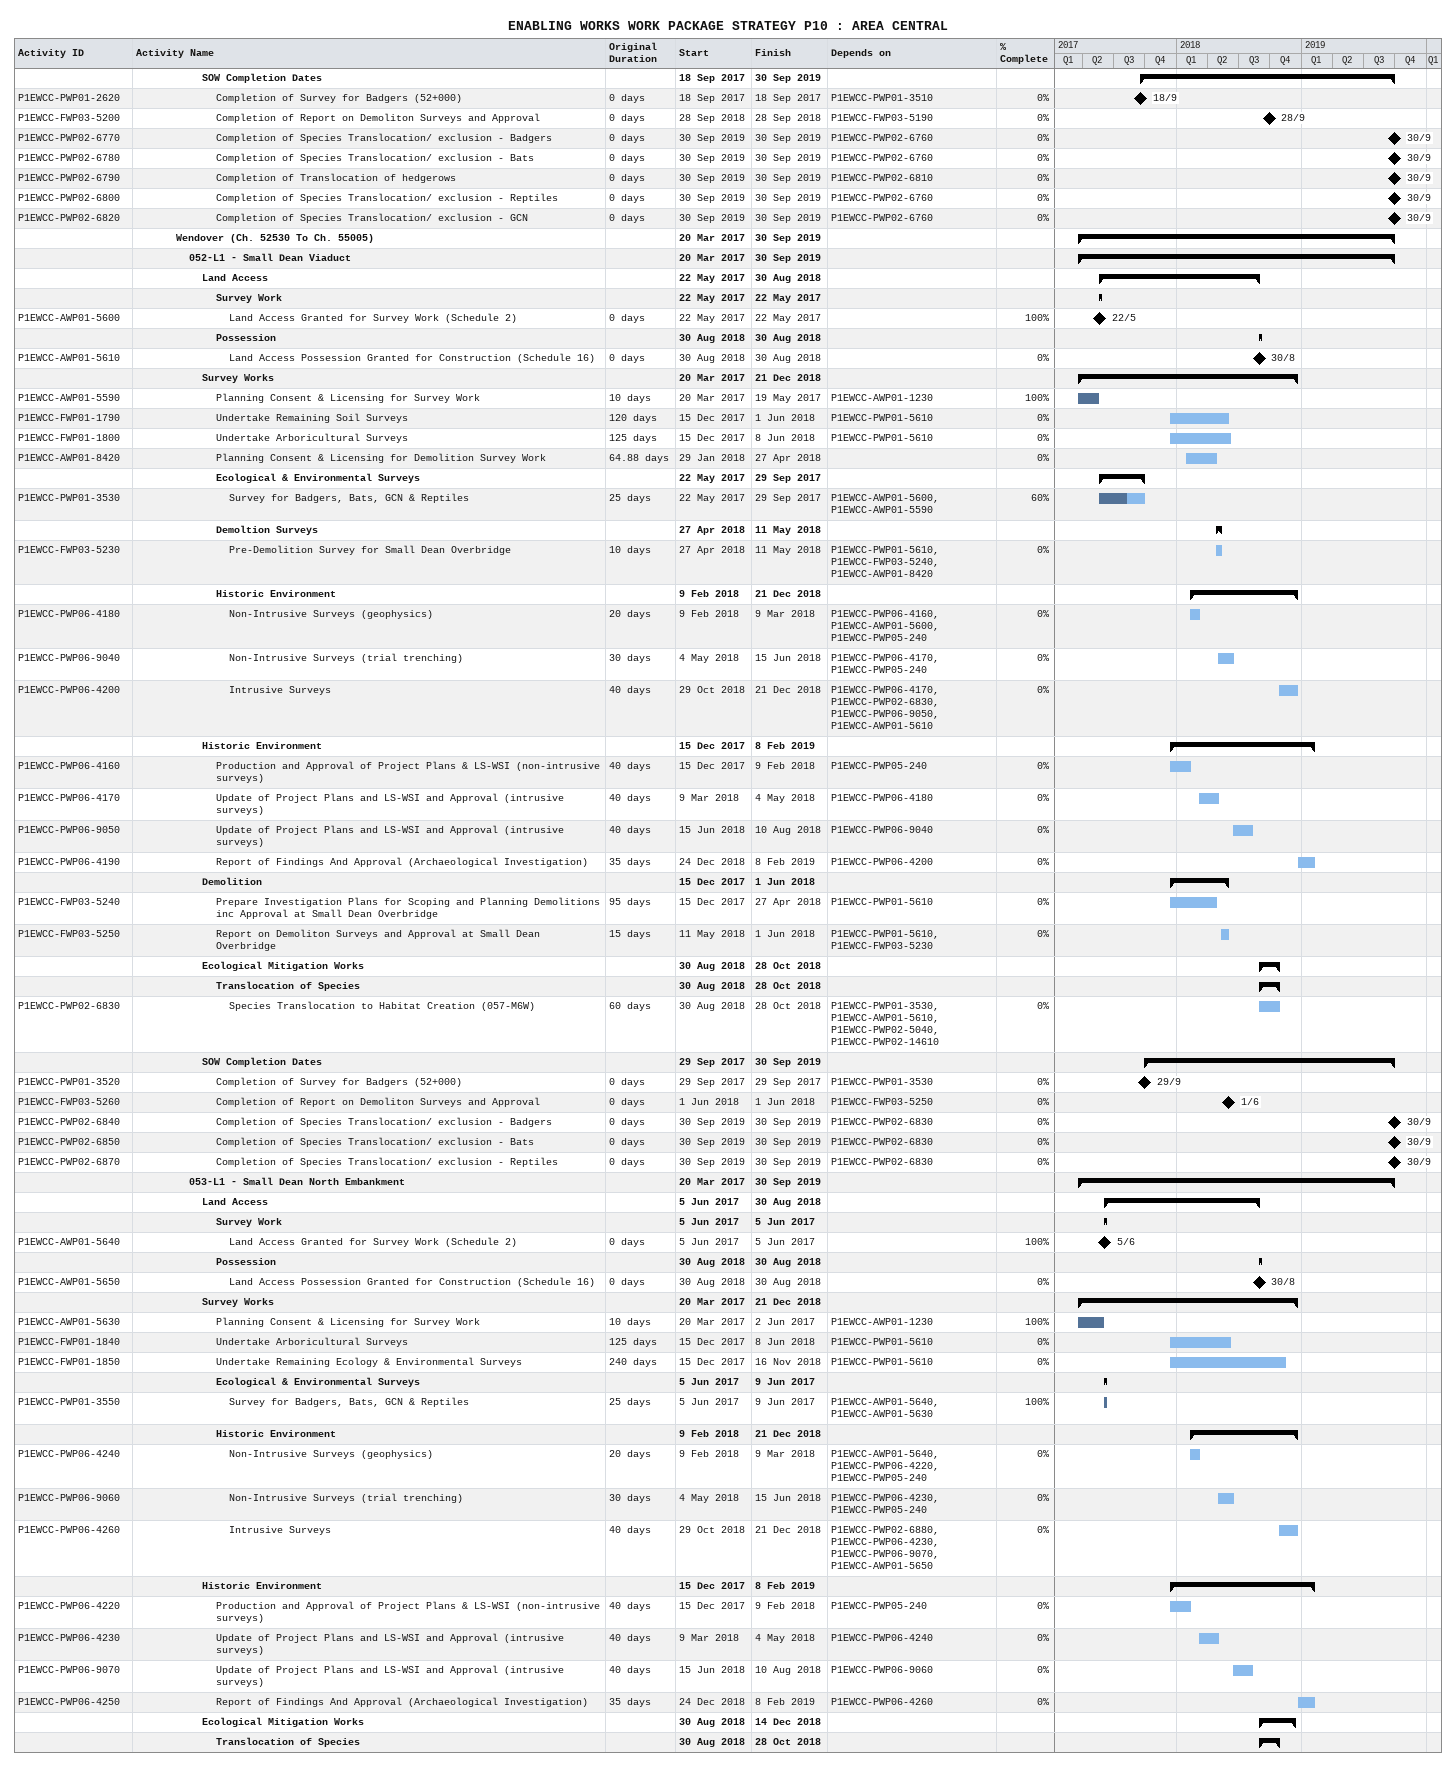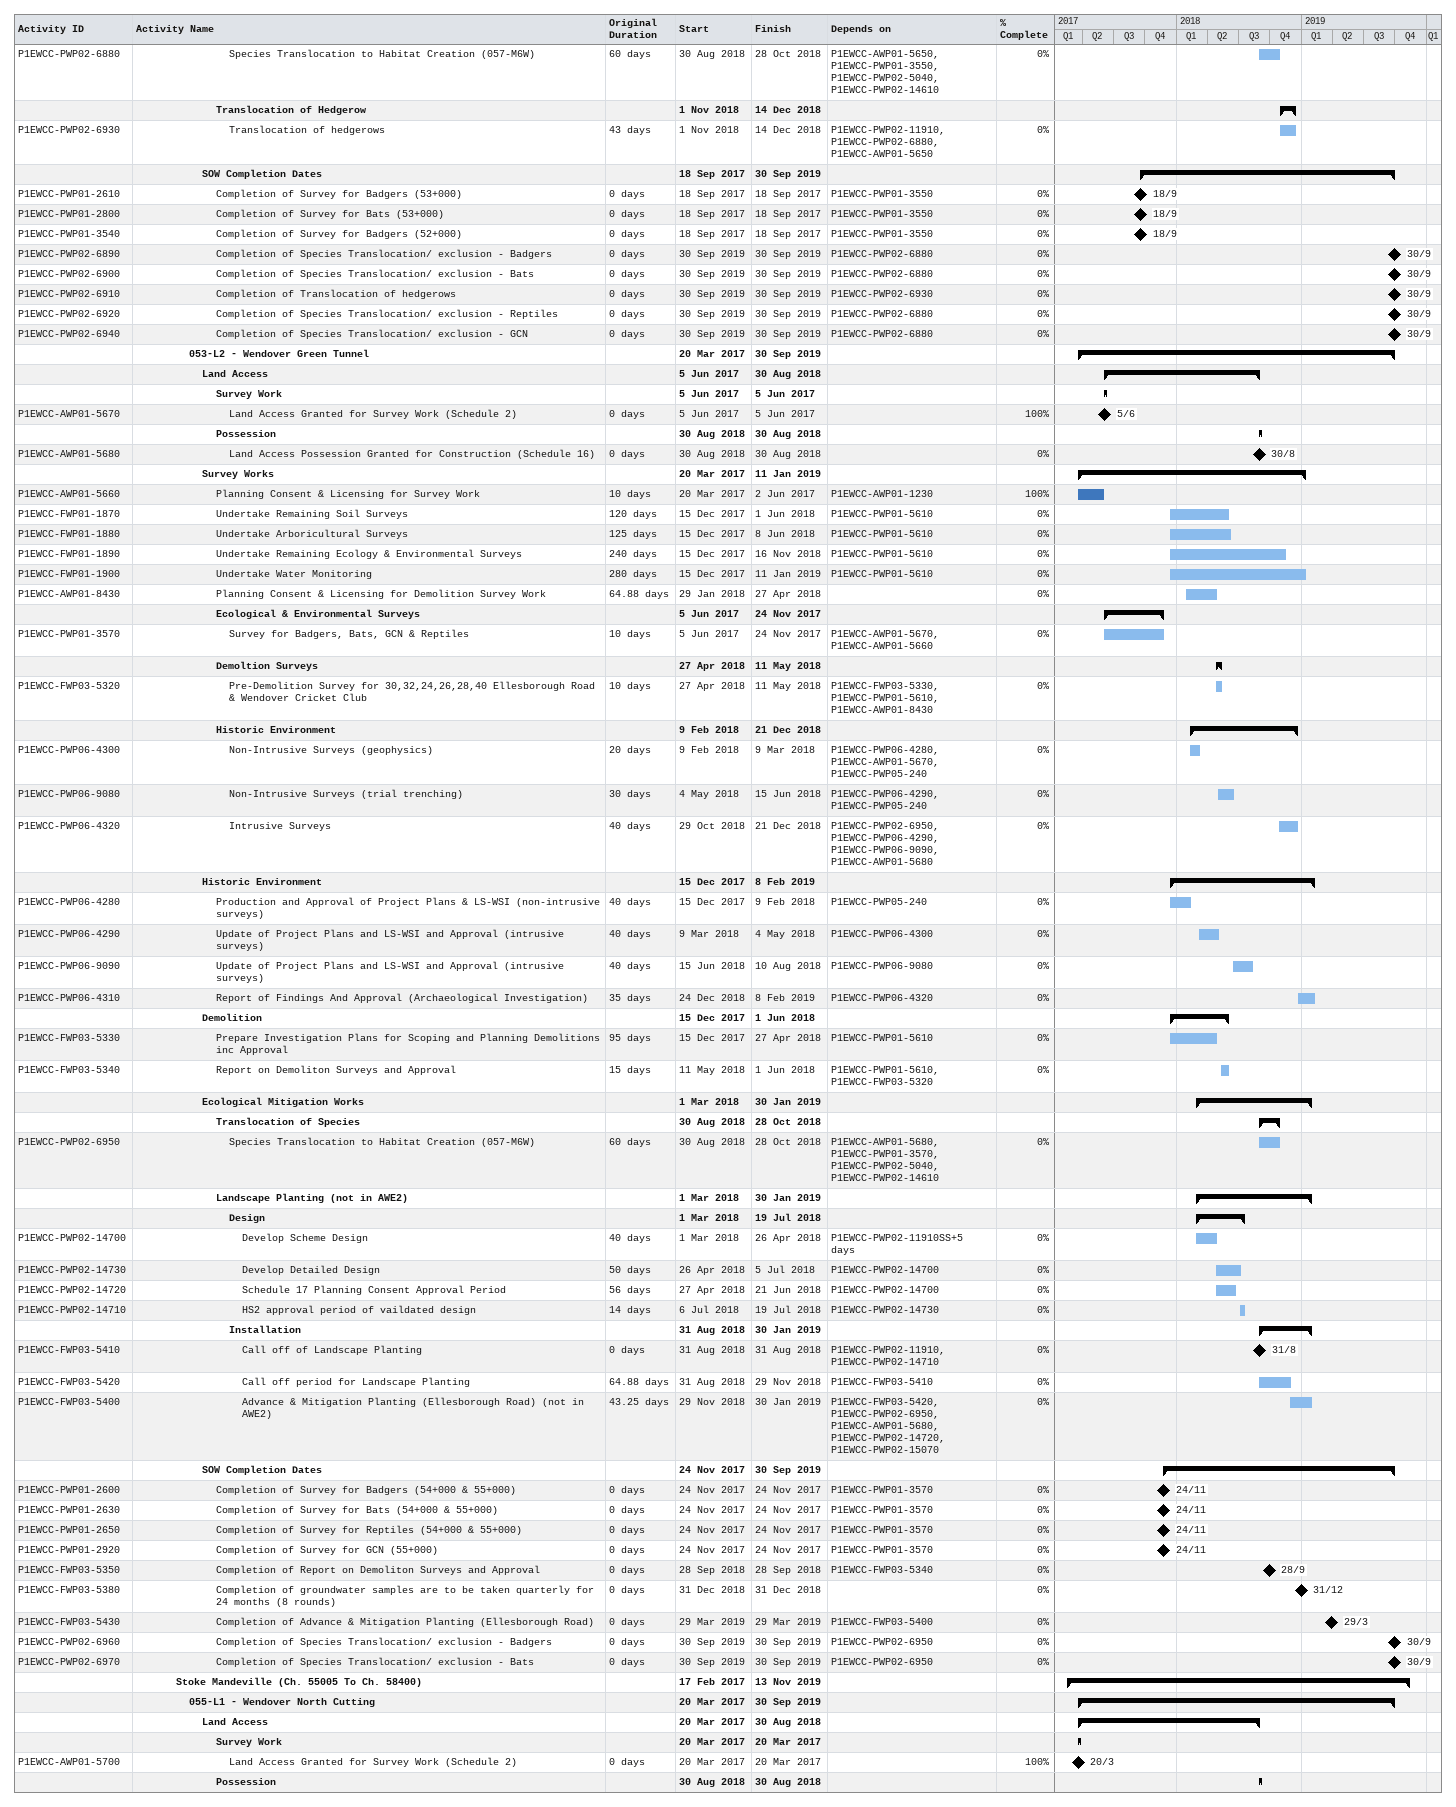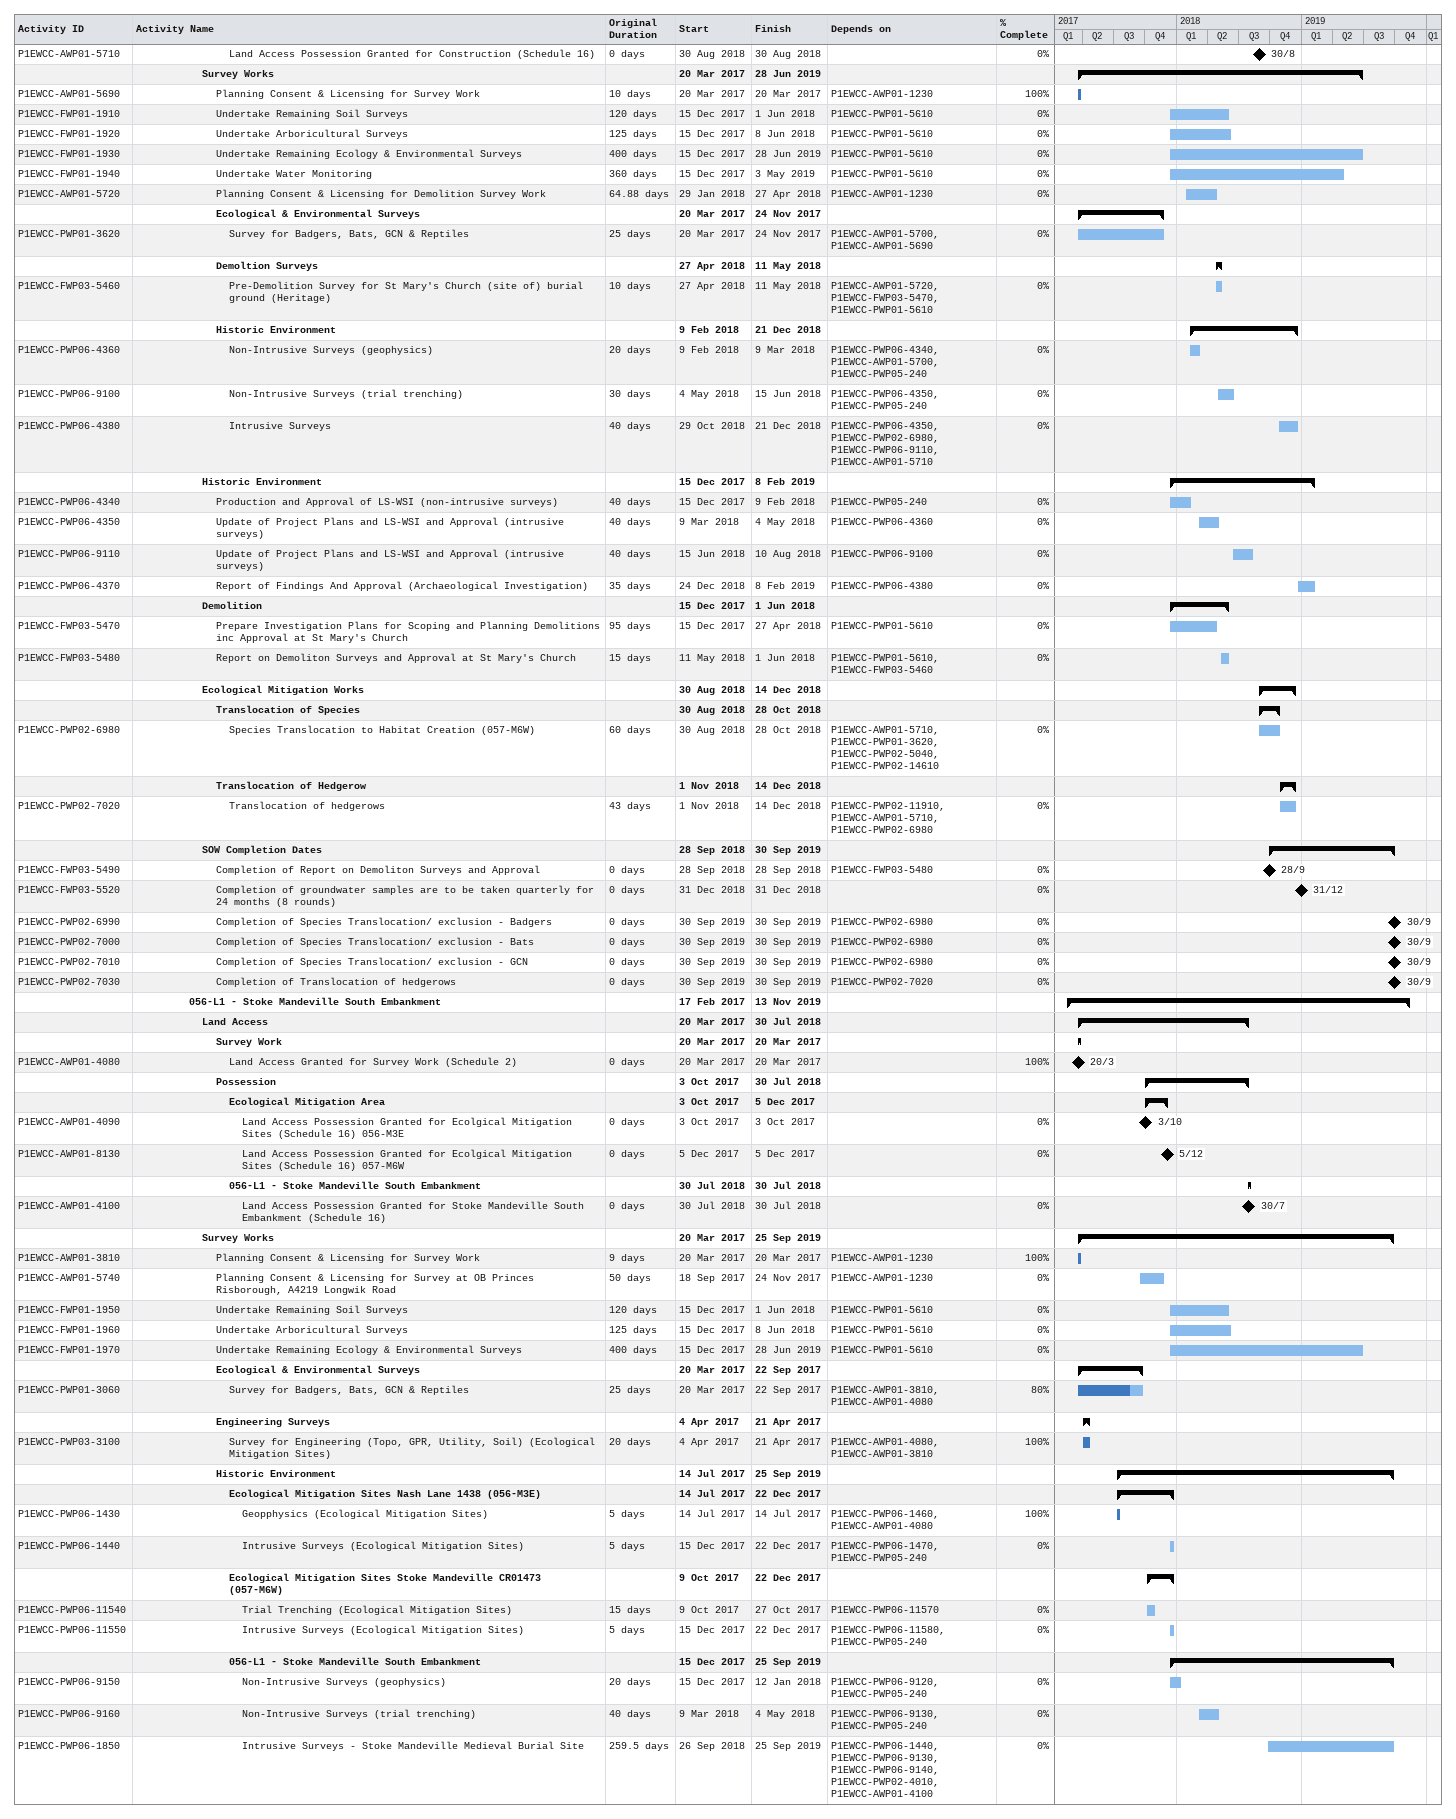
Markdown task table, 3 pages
ENABLING WORKS WORK PACKAGE STRATEGY P10 : AREA CENTRAL

| ID | Level | Task | Original duration | Start | Finish | Predecessors | % complete |
|---|---|---|---|---|---|---|---|
|  | 6 | **SOW Completion Dates** |  | 2017-09-18 | 2019-09-30 |  |  |
| P1EWCC-PWP01-2620 | 7 | Completion of Survey for Badgers (52+000) | 0d | 2017-09-18 | 2017-09-18 | P1EWCC-PWP01-3510 | 0 |
| P1EWCC-FWP03-5200 | 7 | Completion of Report on Demoliton Surveys and Approval | 0d | 2018-09-28 | 2018-09-28 | P1EWCC-FWP03-5190 | 0 |
| P1EWCC-PWP02-6770 | 7 | Completion of Species Translocation/ exclusion - Badgers | 0d | 2019-09-30 | 2019-09-30 | P1EWCC-PWP02-6760 | 0 |
| P1EWCC-PWP02-6780 | 7 | Completion of Species Translocation/ exclusion - Bats | 0d | 2019-09-30 | 2019-09-30 | P1EWCC-PWP02-6760 | 0 |
| P1EWCC-PWP02-6790 | 7 | Completion of Translocation of hedgerows | 0d | 2019-09-30 | 2019-09-30 | P1EWCC-PWP02-6810 | 0 |
| P1EWCC-PWP02-6800 | 7 | Completion of Species Translocation/ exclusion - Reptiles | 0d | 2019-09-30 | 2019-09-30 | P1EWCC-PWP02-6760 | 0 |
| P1EWCC-PWP02-6820 | 7 | Completion of Species Translocation/ exclusion - GCN | 0d | 2019-09-30 | 2019-09-30 | P1EWCC-PWP02-6760 | 0 |
|  | 4 | **Wendover (Ch. 52530 To Ch. 55005)** |  | 2017-03-20 | 2019-09-30 |  |  |
|  | 5 | **052-L1 - Small Dean Viaduct** |  | 2017-03-20 | 2019-09-30 |  |  |
|  | 6 | **Land Access** |  | 2017-05-22 | 2018-08-30 |  |  |
|  | 7 | **Survey Work** |  | 2017-05-22 | 2017-05-22 |  |  |
| P1EWCC-AWP01-5600 | 8 | Land Access Granted for Survey Work (Schedule 2) | 0d | 2017-05-22 | 2017-05-22 |  | 100 |
|  | 7 | **Possession** |  | 2018-08-30 | 2018-08-30 |  |  |
| P1EWCC-AWP01-5610 | 8 | Land Access Possession Granted for Construction (Schedule 16) | 0d | 2018-08-30 | 2018-08-30 |  | 0 |
|  | 6 | **Survey Works** |  | 2017-03-20 | 2018-12-21 |  |  |
| P1EWCC-AWP01-5590 | 7 | Planning Consent & Licensing for Survey Work | 10d | 2017-03-20 | 2017-05-19 | P1EWCC-AWP01-1230 | 100 |
| P1EWCC-FWP01-1790 | 7 | Undertake Remaining Soil Surveys | 120d | 2017-12-15 | 2018-06-01 | P1EWCC-PWP01-5610 | 0 |
| P1EWCC-FWP01-1800 | 7 | Undertake Arboricultural Surveys | 125d | 2017-12-15 | 2018-06-08 | P1EWCC-PWP01-5610 | 0 |
| P1EWCC-AWP01-8420 | 7 | Planning Consent & Licensing for Demolition Survey Work | 64.88d | 2018-01-29 | 2018-04-27 |  | 0 |
|  | 7 | **Ecological & Environmental Surveys** |  | 2017-05-22 | 2017-09-29 |  |  |
| P1EWCC-PWP01-3530 | 8 | Survey for Badgers, Bats, GCN & Reptiles | 25d | 2017-05-22 | 2017-09-29 | P1EWCC-AWP01-5600, P1EWCC-AWP01-5590 | 60 |
|  | 7 | **Demoltion Surveys** |  | 2018-04-27 | 2018-05-11 |  |  |
| P1EWCC-FWP03-5230 | 8 | Pre-Demolition Survey for Small Dean Overbridge | 10d | 2018-04-27 | 2018-05-11 | P1EWCC-PWP01-5610, P1EWCC-FWP03-5240, P1EWCC-AWP01-8420 | 0 |
|  | 7 | **Historic Environment** |  | 2018-02-09 | 2018-12-21 |  |  |
| P1EWCC-PWP06-4180 | 8 | Non-Intrusive Surveys (geophysics) | 20d | 2018-02-09 | 2018-03-09 | P1EWCC-PWP06-4160, P1EWCC-AWP01-5600, P1EWCC-PWP05-240 | 0 |
| P1EWCC-PWP06-9040 | 8 | Non-Intrusive Surveys (trial trenching) | 30d | 2018-05-04 | 2018-06-15 | P1EWCC-PWP06-4170, P1EWCC-PWP05-240 | 0 |
| P1EWCC-PWP06-4200 | 8 | Intrusive Surveys | 40d | 2018-10-29 | 2018-12-21 | P1EWCC-PWP06-4170, P1EWCC-PWP02-6830, P1EWCC-PWP06-9050, P1EWCC-AWP01-5610 | 0 |
|  | 6 | **Historic Environment** |  | 2017-12-15 | 2019-02-08 |  |  |
| P1EWCC-PWP06-4160 | 7 | Production and Approval of Project Plans & LS-WSI (non-intrusive surveys) | 40d | 2017-12-15 | 2018-02-09 | P1EWCC-PWP05-240 | 0 |
| P1EWCC-PWP06-4170 | 7 | Update of Project Plans and LS-WSI and Approval (intrusive surveys) | 40d | 2018-03-09 | 2018-05-04 | P1EWCC-PWP06-4180 | 0 |
| P1EWCC-PWP06-9050 | 7 | Update of Project Plans and LS-WSI and Approval (intrusive surveys) | 40d | 2018-06-15 | 2018-08-10 | P1EWCC-PWP06-9040 | 0 |
| P1EWCC-PWP06-4190 | 7 | Report of Findings And Approval (Archaeological Investigation) | 35d | 2018-12-24 | 2019-02-08 | P1EWCC-PWP06-4200 | 0 |
|  | 6 | **Demolition** |  | 2017-12-15 | 2018-06-01 |  |  |
| P1EWCC-FWP03-5240 | 7 | Prepare Investigation Plans for Scoping and Planning Demolitions inc Approval at Small Dean Overbridge | 95d | 2017-12-15 | 2018-04-27 | P1EWCC-PWP01-5610 | 0 |
| P1EWCC-FWP03-5250 | 7 | Report on Demoliton Surveys and Approval at Small Dean Overbridge | 15d | 2018-05-11 | 2018-06-01 | P1EWCC-PWP01-5610, P1EWCC-FWP03-5230 | 0 |
|  | 6 | **Ecological Mitigation Works** |  | 2018-08-30 | 2018-10-28 |  |  |
|  | 7 | **Translocation of Species** |  | 2018-08-30 | 2018-10-28 |  |  |
| P1EWCC-PWP02-6830 | 8 | Species Translocation to Habitat Creation (057-M6W) | 60d | 2018-08-30 | 2018-10-28 | P1EWCC-PWP01-3530, P1EWCC-AWP01-5610, P1EWCC-PWP02-5040, P1EWCC-PWP02-14610 | 0 |
|  | 6 | **SOW Completion Dates** |  | 2017-09-29 | 2019-09-30 |  |  |
| P1EWCC-PWP01-3520 | 7 | Completion of Survey for Badgers (52+000) | 0d | 2017-09-29 | 2017-09-29 | P1EWCC-PWP01-3530 | 0 |
| P1EWCC-FWP03-5260 | 7 | Completion of Report on Demoliton Surveys and Approval | 0d | 2018-06-01 | 2018-06-01 | P1EWCC-FWP03-5250 | 0 |
| P1EWCC-PWP02-6840 | 7 | Completion of Species Translocation/ exclusion - Badgers | 0d | 2019-09-30 | 2019-09-30 | P1EWCC-PWP02-6830 | 0 |
| P1EWCC-PWP02-6850 | 7 | Completion of Species Translocation/ exclusion - Bats | 0d | 2019-09-30 | 2019-09-30 | P1EWCC-PWP02-6830 | 0 |
| P1EWCC-PWP02-6870 | 7 | Completion of Species Translocation/ exclusion - Reptiles | 0d | 2019-09-30 | 2019-09-30 | P1EWCC-PWP02-6830 | 0 |
|  | 5 | **053-L1 - Small Dean North Embankment** |  | 2017-03-20 | 2019-09-30 |  |  |
|  | 6 | **Land Access** |  | 2017-06-05 | 2018-08-30 |  |  |
|  | 7 | **Survey Work** |  | 2017-06-05 | 2017-06-05 |  |  |
| P1EWCC-AWP01-5640 | 8 | Land Access Granted for Survey Work (Schedule 2) | 0d | 2017-06-05 | 2017-06-05 |  | 100 |
|  | 7 | **Possession** |  | 2018-08-30 | 2018-08-30 |  |  |
| P1EWCC-AWP01-5650 | 8 | Land Access Possession Granted for Construction (Schedule 16) | 0d | 2018-08-30 | 2018-08-30 |  | 0 |
|  | 6 | **Survey Works** |  | 2017-03-20 | 2018-12-21 |  |  |
| P1EWCC-AWP01-5630 | 7 | Planning Consent & Licensing for Survey Work | 10d | 2017-03-20 | 2017-06-02 | P1EWCC-AWP01-1230 | 100 |
| P1EWCC-FWP01-1840 | 7 | Undertake Arboricultural Surveys | 125d | 2017-12-15 | 2018-06-08 | P1EWCC-PWP01-5610 | 0 |
| P1EWCC-FWP01-1850 | 7 | Undertake Remaining Ecology & Environmental Surveys | 240d | 2017-12-15 | 2018-11-16 | P1EWCC-PWP01-5610 | 0 |
|  | 7 | **Ecological & Environmental Surveys** |  | 2017-06-05 | 2017-06-09 |  |  |
| P1EWCC-PWP01-3550 | 8 | Survey for Badgers, Bats, GCN & Reptiles | 25d | 2017-06-05 | 2017-06-09 | P1EWCC-AWP01-5640, P1EWCC-AWP01-5630 | 100 |
|  | 7 | **Historic Environment** |  | 2018-02-09 | 2018-12-21 |  |  |
| P1EWCC-PWP06-4240 | 8 | Non-Intrusive Surveys (geophysics) | 20d | 2018-02-09 | 2018-03-09 | P1EWCC-AWP01-5640, P1EWCC-PWP06-4220, P1EWCC-PWP05-240 | 0 |
| P1EWCC-PWP06-9060 | 8 | Non-Intrusive Surveys (trial trenching) | 30d | 2018-05-04 | 2018-06-15 | P1EWCC-PWP06-4230, P1EWCC-PWP05-240 | 0 |
| P1EWCC-PWP06-4260 | 8 | Intrusive Surveys | 40d | 2018-10-29 | 2018-12-21 | P1EWCC-PWP02-6880, P1EWCC-PWP06-4230, P1EWCC-PWP06-9070, P1EWCC-AWP01-5650 | 0 |
|  | 6 | **Historic Environment** |  | 2017-12-15 | 2019-02-08 |  |  |
| P1EWCC-PWP06-4220 | 7 | Production and Approval of Project Plans & LS-WSI (non-intrusive surveys) | 40d | 2017-12-15 | 2018-02-09 | P1EWCC-PWP05-240 | 0 |
| P1EWCC-PWP06-4230 | 7 | Update of Project Plans and LS-WSI and Approval (intrusive surveys) | 40d | 2018-03-09 | 2018-05-04 | P1EWCC-PWP06-4240 | 0 |
| P1EWCC-PWP06-9070 | 7 | Update of Project Plans and LS-WSI and Approval (intrusive surveys) | 40d | 2018-06-15 | 2018-08-10 | P1EWCC-PWP06-9060 | 0 |
| P1EWCC-PWP06-4250 | 7 | Report of Findings And Approval (Archaeological Investigation) | 35d | 2018-12-24 | 2019-02-08 | P1EWCC-PWP06-4260 | 0 |
|  | 6 | **Ecological Mitigation Works** |  | 2018-08-30 | 2018-12-14 |  |  |
|  | 7 | **Translocation of Species** |  | 2018-08-30 | 2018-10-28 |  |  |
| P1EWCC-PWP02-6880 | 8 | Species Translocation to Habitat Creation (057-M6W) | 60d | 2018-08-30 | 2018-10-28 | P1EWCC-AWP01-5650, P1EWCC-PWP01-3550, P1EWCC-PWP02-5040, P1EWCC-PWP02-14610 | 0 |
|  | 7 | **Translocation of Hedgerow** |  | 2018-11-01 | 2018-12-14 |  |  |
| P1EWCC-PWP02-6930 | 8 | Translocation of hedgerows | 43d | 2018-11-01 | 2018-12-14 | P1EWCC-PWP02-11910, P1EWCC-PWP02-6880, P1EWCC-AWP01-5650 | 0 |
|  | 6 | **SOW Completion Dates** |  | 2017-09-18 | 2019-09-30 |  |  |
| P1EWCC-PWP01-2610 | 7 | Completion of Survey for Badgers (53+000) | 0d | 2017-09-18 | 2017-09-18 | P1EWCC-PWP01-3550 | 0 |
| P1EWCC-PWP01-2800 | 7 | Completion of Survey for Bats (53+000) | 0d | 2017-09-18 | 2017-09-18 | P1EWCC-PWP01-3550 | 0 |
| P1EWCC-PWP01-3540 | 7 | Completion of Survey for Badgers (52+000) | 0d | 2017-09-18 | 2017-09-18 | P1EWCC-PWP01-3550 | 0 |
| P1EWCC-PWP02-6890 | 7 | Completion of Species Translocation/ exclusion - Badgers | 0d | 2019-09-30 | 2019-09-30 | P1EWCC-PWP02-6880 | 0 |
| P1EWCC-PWP02-6900 | 7 | Completion of Species Translocation/ exclusion - Bats | 0d | 2019-09-30 | 2019-09-30 | P1EWCC-PWP02-6880 | 0 |
| P1EWCC-PWP02-6910 | 7 | Completion of Translocation of hedgerows | 0d | 2019-09-30 | 2019-09-30 | P1EWCC-PWP02-6930 | 0 |
| P1EWCC-PWP02-6920 | 7 | Completion of Species Translocation/ exclusion - Reptiles | 0d | 2019-09-30 | 2019-09-30 | P1EWCC-PWP02-6880 | 0 |
| P1EWCC-PWP02-6940 | 7 | Completion of Species Translocation/ exclusion - GCN | 0d | 2019-09-30 | 2019-09-30 | P1EWCC-PWP02-6880 | 0 |
|  | 5 | **053-L2 - Wendover Green Tunnel** |  | 2017-03-20 | 2019-09-30 |  |  |
|  | 6 | **Land Access** |  | 2017-06-05 | 2018-08-30 |  |  |
|  | 7 | **Survey Work** |  | 2017-06-05 | 2017-06-05 |  |  |
| P1EWCC-AWP01-5670 | 8 | Land Access Granted for Survey Work (Schedule 2) | 0d | 2017-06-05 | 2017-06-05 |  | 100 |
|  | 7 | **Possession** |  | 2018-08-30 | 2018-08-30 |  |  |
| P1EWCC-AWP01-5680 | 8 | Land Access Possession Granted for Construction (Schedule 16) | 0d | 2018-08-30 | 2018-08-30 |  | 0 |
|  | 6 | **Survey Works** |  | 2017-03-20 | 2019-01-11 |  |  |
| P1EWCC-AWP01-5660 | 7 | Planning Consent & Licensing for Survey Work | 10d | 2017-03-20 | 2017-06-02 | P1EWCC-AWP01-1230 | 100 |
| P1EWCC-FWP01-1870 | 7 | Undertake Remaining Soil Surveys | 120d | 2017-12-15 | 2018-06-01 | P1EWCC-PWP01-5610 | 0 |
| P1EWCC-FWP01-1880 | 7 | Undertake Arboricultural Surveys | 125d | 2017-12-15 | 2018-06-08 | P1EWCC-PWP01-5610 | 0 |
| P1EWCC-FWP01-1890 | 7 | Undertake Remaining Ecology & Environmental Surveys | 240d | 2017-12-15 | 2018-11-16 | P1EWCC-PWP01-5610 | 0 |
| P1EWCC-FWP01-1900 | 7 | Undertake Water Monitoring | 280d | 2017-12-15 | 2019-01-11 | P1EWCC-PWP01-5610 | 0 |
| P1EWCC-AWP01-8430 | 7 | Planning Consent & Licensing for Demolition Survey Work | 64.88d | 2018-01-29 | 2018-04-27 |  | 0 |
|  | 7 | **Ecological & Environmental Surveys** |  | 2017-06-05 | 2017-11-24 |  |  |
| P1EWCC-PWP01-3570 | 8 | Survey for Badgers, Bats, GCN & Reptiles | 10d | 2017-06-05 | 2017-11-24 | P1EWCC-AWP01-5670, P1EWCC-AWP01-5660 | 0 |
|  | 7 | **Demoltion Surveys** |  | 2018-04-27 | 2018-05-11 |  |  |
| P1EWCC-FWP03-5320 | 8 | Pre-Demolition Survey for 30,32,24,26,28,40 Ellesborough Road & Wendover Cricket Club | 10d | 2018-04-27 | 2018-05-11 | P1EWCC-FWP03-5330, P1EWCC-PWP01-5610, P1EWCC-AWP01-8430 | 0 |
|  | 7 | **Historic Environment** |  | 2018-02-09 | 2018-12-21 |  |  |
| P1EWCC-PWP06-4300 | 8 | Non-Intrusive Surveys (geophysics) | 20d | 2018-02-09 | 2018-03-09 | P1EWCC-PWP06-4280, P1EWCC-AWP01-5670, P1EWCC-PWP05-240 | 0 |
| P1EWCC-PWP06-9080 | 8 | Non-Intrusive Surveys (trial trenching) | 30d | 2018-05-04 | 2018-06-15 | P1EWCC-PWP06-4290, P1EWCC-PWP05-240 | 0 |
| P1EWCC-PWP06-4320 | 8 | Intrusive Surveys | 40d | 2018-10-29 | 2018-12-21 | P1EWCC-PWP02-6950, P1EWCC-PWP06-4290, P1EWCC-PWP06-9090, P1EWCC-AWP01-5680 | 0 |
|  | 6 | **Historic Environment** |  | 2017-12-15 | 2019-02-08 |  |  |
| P1EWCC-PWP06-4280 | 7 | Production and Approval of Project Plans & LS-WSI (non-intrusive surveys) | 40d | 2017-12-15 | 2018-02-09 | P1EWCC-PWP05-240 | 0 |
| P1EWCC-PWP06-4290 | 7 | Update of Project Plans and LS-WSI and Approval (intrusive surveys) | 40d | 2018-03-09 | 2018-05-04 | P1EWCC-PWP06-4300 | 0 |
| P1EWCC-PWP06-9090 | 7 | Update of Project Plans and LS-WSI and Approval (intrusive surveys) | 40d | 2018-06-15 | 2018-08-10 | P1EWCC-PWP06-9080 | 0 |
| P1EWCC-PWP06-4310 | 7 | Report of Findings And Approval (Archaeological Investigation) | 35d | 2018-12-24 | 2019-02-08 | P1EWCC-PWP06-4320 | 0 |
|  | 6 | **Demolition** |  | 2017-12-15 | 2018-06-01 |  |  |
| P1EWCC-FWP03-5330 | 7 | Prepare Investigation Plans for Scoping and Planning Demolitions inc Approval | 95d | 2017-12-15 | 2018-04-27 | P1EWCC-PWP01-5610 | 0 |
| P1EWCC-FWP03-5340 | 7 | Report on Demoliton Surveys and Approval | 15d | 2018-05-11 | 2018-06-01 | P1EWCC-PWP01-5610, P1EWCC-FWP03-5320 | 0 |
|  | 6 | **Ecological Mitigation Works** |  | 2018-03-01 | 2019-01-30 |  |  |
|  | 7 | **Translocation of Species** |  | 2018-08-30 | 2018-10-28 |  |  |
| P1EWCC-PWP02-6950 | 8 | Species Translocation to Habitat Creation (057-M6W) | 60d | 2018-08-30 | 2018-10-28 | P1EWCC-AWP01-5680, P1EWCC-PWP01-3570, P1EWCC-PWP02-5040, P1EWCC-PWP02-14610 | 0 |
|  | 7 | **Landscape Planting (not in AWE2)** |  | 2018-03-01 | 2019-01-30 |  |  |
|  | 8 | **Design** |  | 2018-03-01 | 2018-07-19 |  |  |
| P1EWCC-PWP02-14700 | 9 | Develop Scheme Design | 40d | 2018-03-01 | 2018-04-26 | P1EWCC-PWP02-11910SS+5d | 0 |
| P1EWCC-PWP02-14730 | 9 | Develop Detailed Design | 50d | 2018-04-26 | 2018-07-05 | P1EWCC-PWP02-14700 | 0 |
| P1EWCC-PWP02-14720 | 9 | Schedule 17 Planning Consent Approval Period | 56d | 2018-04-27 | 2018-06-21 | P1EWCC-PWP02-14700 | 0 |
| P1EWCC-PWP02-14710 | 9 | HS2 approval period of vaildated design | 14d | 2018-07-06 | 2018-07-19 | P1EWCC-PWP02-14730 | 0 |
|  | 8 | **Installation** |  | 2018-08-31 | 2019-01-30 |  |  |
| P1EWCC-FWP03-5410 | 9 | Call off of Landscape Planting | 0d | 2018-08-31 | 2018-08-31 | P1EWCC-PWP02-11910, P1EWCC-PWP02-14710 | 0 |
| P1EWCC-FWP03-5420 | 9 | Call off period for Landscape Planting | 64.88d | 2018-08-31 | 2018-11-29 | P1EWCC-FWP03-5410 | 0 |
| P1EWCC-FWP03-5400 | 9 | Advance & Mitigation Planting (Ellesborough Road) (not in AWE2) | 43.25d | 2018-11-29 | 2019-01-30 | P1EWCC-FWP03-5420, P1EWCC-PWP02-6950, P1EWCC-AWP01-5680, P1EWCC-PWP02-14720, P1EWCC-PWP02-15070 | 0 |
|  | 6 | **SOW Completion Dates** |  | 2017-11-24 | 2019-09-30 |  |  |
| P1EWCC-PWP01-2600 | 7 | Completion of Survey for Badgers (54+000 & 55+000) | 0d | 2017-11-24 | 2017-11-24 | P1EWCC-PWP01-3570 | 0 |
| P1EWCC-PWP01-2630 | 7 | Completion of Survey for Bats (54+000 & 55+000) | 0d | 2017-11-24 | 2017-11-24 | P1EWCC-PWP01-3570 | 0 |
| P1EWCC-PWP01-2650 | 7 | Completion of Survey for Reptiles (54+000 & 55+000) | 0d | 2017-11-24 | 2017-11-24 | P1EWCC-PWP01-3570 | 0 |
| P1EWCC-PWP01-2920 | 7 | Completion of Survey for GCN (55+000) | 0d | 2017-11-24 | 2017-11-24 | P1EWCC-PWP01-3570 | 0 |
| P1EWCC-FWP03-5350 | 7 | Completion of Report on Demoliton Surveys and Approval | 0d | 2018-09-28 | 2018-09-28 | P1EWCC-FWP03-5340 | 0 |
| P1EWCC-FWP03-5380 | 7 | Completion of groundwater samples are to be taken quarterly for 24 months (8 rounds) | 0d | 2018-12-31 | 2018-12-31 |  | 0 |
| P1EWCC-FWP03-5430 | 7 | Completion of Advance & Mitigation Planting (Ellesborough Road) | 0d | 2019-03-29 | 2019-03-29 | P1EWCC-FWP03-5400 | 0 |
| P1EWCC-PWP02-6960 | 7 | Completion of Species Translocation/ exclusion - Badgers | 0d | 2019-09-30 | 2019-09-30 | P1EWCC-PWP02-6950 | 0 |
| P1EWCC-PWP02-6970 | 7 | Completion of Species Translocation/ exclusion - Bats | 0d | 2019-09-30 | 2019-09-30 | P1EWCC-PWP02-6950 | 0 |
|  | 4 | **Stoke Mandeville (Ch. 55005 To Ch. 58400)** |  | 2017-02-17 | 2019-11-13 |  |  |
|  | 5 | **055-L1 - Wendover North Cutting** |  | 2017-03-20 | 2019-09-30 |  |  |
|  | 6 | **Land Access** |  | 2017-03-20 | 2018-08-30 |  |  |
|  | 7 | **Survey Work** |  | 2017-03-20 | 2017-03-20 |  |  |
| P1EWCC-AWP01-5700 | 8 | Land Access Granted for Survey Work (Schedule 2) | 0d | 2017-03-20 | 2017-03-20 |  | 100 |
|  | 7 | **Possession** |  | 2018-08-30 | 2018-08-30 |  |  |
| P1EWCC-AWP01-5710 | 8 | Land Access Possession Granted for Construction (Schedule 16) | 0d | 2018-08-30 | 2018-08-30 |  | 0 |
|  | 6 | **Survey Works** |  | 2017-03-20 | 2019-06-28 |  |  |
| P1EWCC-AWP01-5690 | 7 | Planning Consent & Licensing for Survey Work | 10d | 2017-03-20 | 2017-03-20 | P1EWCC-AWP01-1230 | 100 |
| P1EWCC-FWP01-1910 | 7 | Undertake Remaining Soil Surveys | 120d | 2017-12-15 | 2018-06-01 | P1EWCC-PWP01-5610 | 0 |
| P1EWCC-FWP01-1920 | 7 | Undertake Arboricultural Surveys | 125d | 2017-12-15 | 2018-06-08 | P1EWCC-PWP01-5610 | 0 |
| P1EWCC-FWP01-1930 | 7 | Undertake Remaining Ecology & Environmental Surveys | 400d | 2017-12-15 | 2019-06-28 | P1EWCC-PWP01-5610 | 0 |
| P1EWCC-FWP01-1940 | 7 | Undertake Water Monitoring | 360d | 2017-12-15 | 2019-05-03 | P1EWCC-PWP01-5610 | 0 |
| P1EWCC-AWP01-5720 | 7 | Planning Consent & Licensing for Demolition Survey Work | 64.88d | 2018-01-29 | 2018-04-27 | P1EWCC-AWP01-1230 | 0 |
|  | 7 | **Ecological & Environmental Surveys** |  | 2017-03-20 | 2017-11-24 |  |  |
| P1EWCC-PWP01-3620 | 8 | Survey for Badgers, Bats, GCN & Reptiles | 25d | 2017-03-20 | 2017-11-24 | P1EWCC-AWP01-5700, P1EWCC-AWP01-5690 | 0 |
|  | 7 | **Demoltion Surveys** |  | 2018-04-27 | 2018-05-11 |  |  |
| P1EWCC-FWP03-5460 | 8 | Pre-Demolition Survey for St Mary's Church (site of) burial ground (Heritage) | 10d | 2018-04-27 | 2018-05-11 | P1EWCC-AWP01-5720, P1EWCC-FWP03-5470, P1EWCC-PWP01-5610 | 0 |
|  | 7 | **Historic Environment** |  | 2018-02-09 | 2018-12-21 |  |  |
| P1EWCC-PWP06-4360 | 8 | Non-Intrusive Surveys (geophysics) | 20d | 2018-02-09 | 2018-03-09 | P1EWCC-PWP06-4340, P1EWCC-AWP01-5700, P1EWCC-PWP05-240 | 0 |
| P1EWCC-PWP06-9100 | 8 | Non-Intrusive Surveys (trial trenching) | 30d | 2018-05-04 | 2018-06-15 | P1EWCC-PWP06-4350, P1EWCC-PWP05-240 | 0 |
| P1EWCC-PWP06-4380 | 8 | Intrusive Surveys | 40d | 2018-10-29 | 2018-12-21 | P1EWCC-PWP06-4350, P1EWCC-PWP02-6980, P1EWCC-PWP06-9110, P1EWCC-AWP01-5710 | 0 |
|  | 6 | **Historic Environment** |  | 2017-12-15 | 2019-02-08 |  |  |
| P1EWCC-PWP06-4340 | 7 | Production and Approval of LS-WSI (non-intrusive surveys) | 40d | 2017-12-15 | 2018-02-09 | P1EWCC-PWP05-240 | 0 |
| P1EWCC-PWP06-4350 | 7 | Update of Project Plans and LS-WSI and Approval (intrusive surveys) | 40d | 2018-03-09 | 2018-05-04 | P1EWCC-PWP06-4360 | 0 |
| P1EWCC-PWP06-9110 | 7 | Update of Project Plans and LS-WSI and Approval (intrusive surveys) | 40d | 2018-06-15 | 2018-08-10 | P1EWCC-PWP06-9100 | 0 |
| P1EWCC-PWP06-4370 | 7 | Report of Findings And Approval (Archaeological Investigation) | 35d | 2018-12-24 | 2019-02-08 | P1EWCC-PWP06-4380 | 0 |
|  | 6 | **Demolition** |  | 2017-12-15 | 2018-06-01 |  |  |
| P1EWCC-FWP03-5470 | 7 | Prepare Investigation Plans for Scoping and Planning Demolitions inc Approval at St Mary's Church | 95d | 2017-12-15 | 2018-04-27 | P1EWCC-PWP01-5610 | 0 |
| P1EWCC-FWP03-5480 | 7 | Report on Demoliton Surveys and Approval at St Mary's Church | 15d | 2018-05-11 | 2018-06-01 | P1EWCC-PWP01-5610, P1EWCC-FWP03-5460 | 0 |
|  | 6 | **Ecological Mitigation Works** |  | 2018-08-30 | 2018-12-14 |  |  |
|  | 7 | **Translocation of Species** |  | 2018-08-30 | 2018-10-28 |  |  |
| P1EWCC-PWP02-6980 | 8 | Species Translocation to Habitat Creation (057-M6W) | 60d | 2018-08-30 | 2018-10-28 | P1EWCC-AWP01-5710, P1EWCC-PWP01-3620, P1EWCC-PWP02-5040, P1EWCC-PWP02-14610 | 0 |
|  | 7 | **Translocation of Hedgerow** |  | 2018-11-01 | 2018-12-14 |  |  |
| P1EWCC-PWP02-7020 | 8 | Translocation of hedgerows | 43d | 2018-11-01 | 2018-12-14 | P1EWCC-PWP02-11910, P1EWCC-AWP01-5710, P1EWCC-PWP02-6980 | 0 |
|  | 6 | **SOW Completion Dates** |  | 2018-09-28 | 2019-09-30 |  |  |
| P1EWCC-FWP03-5490 | 7 | Completion of Report on Demoliton Surveys and Approval | 0d | 2018-09-28 | 2018-09-28 | P1EWCC-FWP03-5480 | 0 |
| P1EWCC-FWP03-5520 | 7 | Completion of groundwater samples are to be taken quarterly for 24 months (8 rounds) | 0d | 2018-12-31 | 2018-12-31 |  | 0 |
| P1EWCC-PWP02-6990 | 7 | Completion of Species Translocation/ exclusion - Badgers | 0d | 2019-09-30 | 2019-09-30 | P1EWCC-PWP02-6980 | 0 |
| P1EWCC-PWP02-7000 | 7 | Completion of Species Translocation/ exclusion - Bats | 0d | 2019-09-30 | 2019-09-30 | P1EWCC-PWP02-6980 | 0 |
| P1EWCC-PWP02-7010 | 7 | Completion of Species Translocation/ exclusion - GCN | 0d | 2019-09-30 | 2019-09-30 | P1EWCC-PWP02-6980 | 0 |
| P1EWCC-PWP02-7030 | 7 | Completion of Translocation of hedgerows | 0d | 2019-09-30 | 2019-09-30 | P1EWCC-PWP02-7020 | 0 |
|  | 5 | **056-L1 - Stoke Mandeville South Embankment** |  | 2017-02-17 | 2019-11-13 |  |  |
|  | 6 | **Land Access** |  | 2017-03-20 | 2018-07-30 |  |  |
|  | 7 | **Survey Work** |  | 2017-03-20 | 2017-03-20 |  |  |
| P1EWCC-AWP01-4080 | 8 | Land Access Granted for Survey Work (Schedule 2) | 0d | 2017-03-20 | 2017-03-20 |  | 100 |
|  | 7 | **Possession** |  | 2017-10-03 | 2018-07-30 |  |  |
|  | 8 | **Ecological Mitigation Area** |  | 2017-10-03 | 2017-12-05 |  |  |
| P1EWCC-AWP01-4090 | 9 | Land Access Possession Granted for Ecolgical Mitigation Sites (Schedule 16) 056-M3E | 0d | 2017-10-03 | 2017-10-03 |  | 0 |
| P1EWCC-AWP01-8130 | 9 | Land Access Possession Granted for Ecolgical Mitigation Sites (Schedule 16) 057-M6W | 0d | 2017-12-05 | 2017-12-05 |  | 0 |
|  | 8 | **056-L1 - Stoke Mandeville South Embankment** |  | 2018-07-30 | 2018-07-30 |  |  |
| P1EWCC-AWP01-4100 | 9 | Land Access Possession Granted for Stoke Mandeville South Embankment (Schedule 16) | 0d | 2018-07-30 | 2018-07-30 |  | 0 |
|  | 6 | **Survey Works** |  | 2017-03-20 | 2019-09-25 |  |  |
| P1EWCC-AWP01-3810 | 7 | Planning Consent & Licensing for Survey Work | 9d | 2017-03-20 | 2017-03-20 | P1EWCC-AWP01-1230 | 100 |
| P1EWCC-AWP01-5740 | 7 | Planning Consent & Licensing for Survey at OB Princes Risborough, A4219 Longwik Road | 50d | 2017-09-18 | 2017-11-24 | P1EWCC-AWP01-1230 | 0 |
| P1EWCC-FWP01-1950 | 7 | Undertake Remaining Soil Surveys | 120d | 2017-12-15 | 2018-06-01 | P1EWCC-PWP01-5610 | 0 |
| P1EWCC-FWP01-1960 | 7 | Undertake Arboricultural Surveys | 125d | 2017-12-15 | 2018-06-08 | P1EWCC-PWP01-5610 | 0 |
| P1EWCC-FWP01-1970 | 7 | Undertake Remaining Ecology & Environmental Surveys | 400d | 2017-12-15 | 2019-06-28 | P1EWCC-PWP01-5610 | 0 |
|  | 7 | **Ecological & Environmental Surveys** |  | 2017-03-20 | 2017-09-22 |  |  |
| P1EWCC-PWP01-3060 | 8 | Survey for Badgers, Bats, GCN & Reptiles | 25d | 2017-03-20 | 2017-09-22 | P1EWCC-AWP01-3810, P1EWCC-AWP01-4080 | 80 |
|  | 7 | **Engineering Surveys** |  | 2017-04-04 | 2017-04-21 |  |  |
| P1EWCC-PWP03-3100 | 8 | Survey for Engineering (Topo, GPR, Utility, Soil) (Ecological Mitigation Sites) | 20d | 2017-04-04 | 2017-04-21 | P1EWCC-AWP01-4080, P1EWCC-AWP01-3810 | 100 |
|  | 7 | **Historic Environment** |  | 2017-07-14 | 2019-09-25 |  |  |
|  | 8 | **Ecological Mitigation Sites Nash Lane 1438 (056-M3E)** |  | 2017-07-14 | 2017-12-22 |  |  |
| P1EWCC-PWP06-1430 | 9 | Geopphysics (Ecological Mitigation Sites) | 5d | 2017-07-14 | 2017-07-14 | P1EWCC-PWP06-1460, P1EWCC-AWP01-4080 | 100 |
| P1EWCC-PWP06-1440 | 9 | Intrusive Surveys (Ecological Mitigation Sites) | 5d | 2017-12-15 | 2017-12-22 | P1EWCC-PWP06-1470, P1EWCC-PWP05-240 | 0 |
|  | 8 | **Ecological Mitigation Sites Stoke Mandeville CR01473 (057-M6W)** |  | 2017-10-09 | 2017-12-22 |  |  |
| P1EWCC-PWP06-11540 | 9 | Trial Trenching (Ecological Mitigation Sites) | 15d | 2017-10-09 | 2017-10-27 | P1EWCC-PWP06-11570 | 0 |
| P1EWCC-PWP06-11550 | 9 | Intrusive Surveys (Ecological Mitigation Sites) | 5d | 2017-12-15 | 2017-12-22 | P1EWCC-PWP06-11580, P1EWCC-PWP05-240 | 0 |
|  | 8 | **056-L1 - Stoke Mandeville South Embankment** |  | 2017-12-15 | 2019-09-25 |  |  |
| P1EWCC-PWP06-9150 | 9 | Non-Intrusive Surveys (geophysics) | 20d | 2017-12-15 | 2018-01-12 | P1EWCC-PWP06-9120, P1EWCC-PWP05-240 | 0 |
| P1EWCC-PWP06-9160 | 9 | Non-Intrusive Surveys (trial trenching) | 40d | 2018-03-09 | 2018-05-04 | P1EWCC-PWP06-9130, P1EWCC-PWP05-240 | 0 |
| P1EWCC-PWP06-1850 | 9 | Intrusive Surveys - Stoke Mandeville Medieval Burial Site | 259.5d | 2018-09-26 | 2019-09-25 | P1EWCC-PWP06-1440, P1EWCC-PWP06-9130, P1EWCC-PWP06-9140, P1EWCC-PWP02-4010, P1EWCC-AWP01-4100 | 0 |
